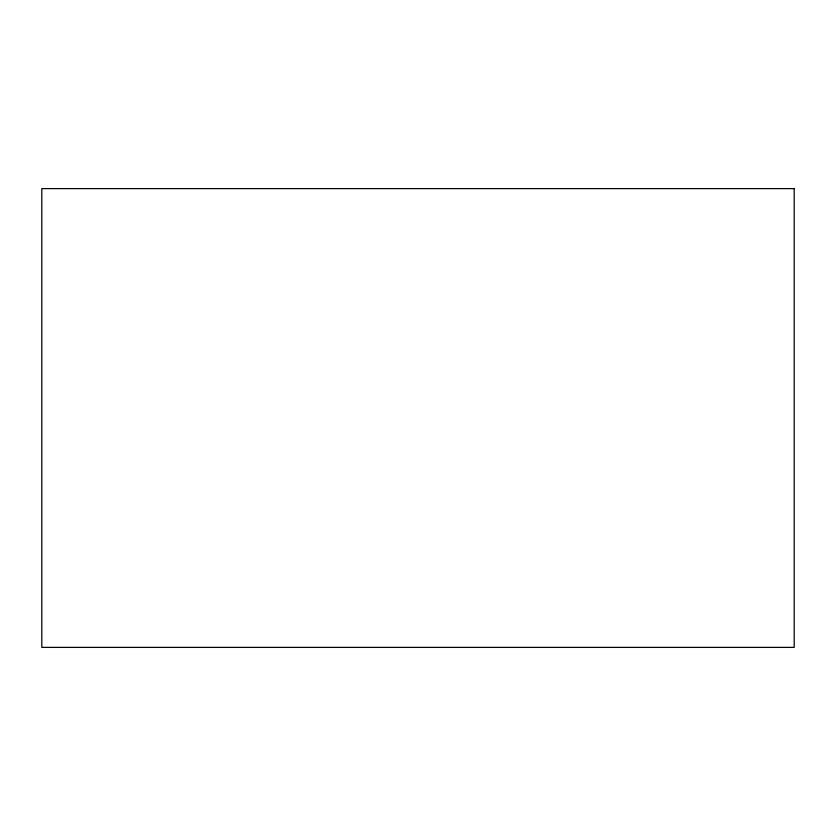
<?xml version="1.0" encoding="UTF-8"?>
<svg xmlns="http://www.w3.org/2000/svg" width="836" height="836" viewBox="0 0 836 836"><rect width="100%" height="100%" fill="white"/><g stroke="black" fill="none" stroke-linecap="round" stroke-linejoin="round"><path stroke-width="1.25" d="M794.2 188.612L41.8 188.612L41.8 647.388L794.2 647.388L794.2 188.612"/></g></svg>
